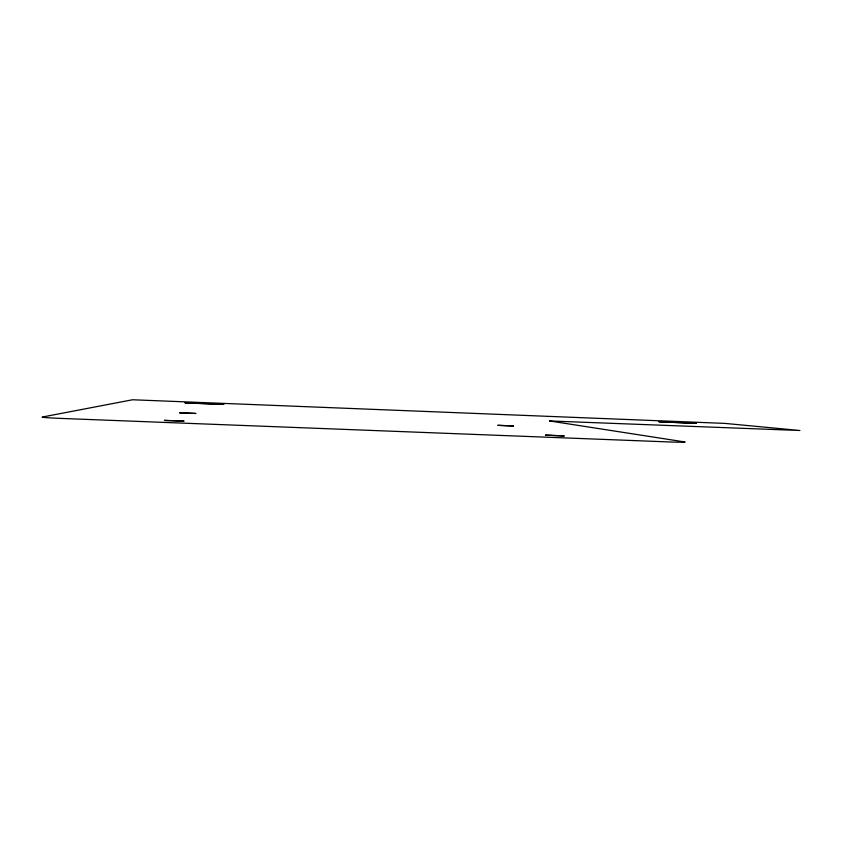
<?xml version="1.0" encoding="UTF-8"?>
<svg xmlns="http://www.w3.org/2000/svg" width="842" height="842" viewBox="0 0 842 842"><rect width="100%" height="100%" fill="white"/><g stroke="black" fill="none" stroke-linecap="round" stroke-linejoin="round"><path stroke-width="1.26" d="M185.061 402.865L223.898 404.413L185.156 402.844M545.532 435.125L564.319 435.956L545.605 435.103M696.439 423.368L659.033 421.768L696.439 423.368M549.573 420.958L684.662 441.934A23.176 0.589 2.5 0 1 667.053 441.861L64.297 418.548A24.544 0.621 2.1 0 1 42.226 417.053L132.573 399.761L724.93 423.4L799.9 430.504L549.573 420.958M513.441 425.978L497.748 425.326L513.431 425.957M183.882 421.137L164.369 420.39L183.882 421.116M195.765 413.454L179.578 412.843L195.754 413.443"/></g></svg>
